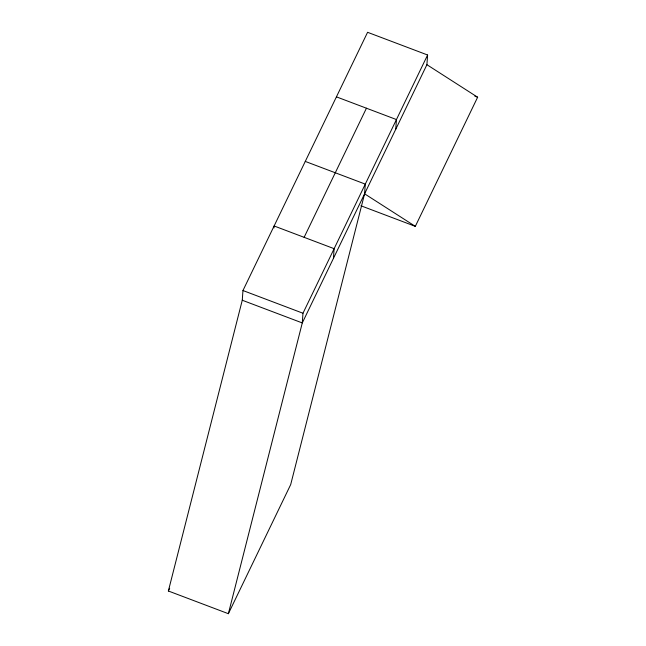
<?xml version="1.0" encoding="UTF-8"?>
<svg xmlns="http://www.w3.org/2000/svg" width="646" height="646" viewBox="0 0 646 646"><rect width="100%" height="100%" fill="white"/><g stroke="black" fill="none" stroke-linecap="round" stroke-linejoin="round"><path stroke-width="0.97" d="M242.266 300.237L242.961 290.53L367.59 32.3L427.604 54.999L426.909 64.697L302.28 322.935L228.377 613.7L168.364 591.001L242.266 300.237L302.28 322.935L302.974 313.237L427.604 54.999M273.985 227.917L274.122 225.979L334.127 248.678L333.433 258.376M228.377 613.7L290.692 484.581L364.594 193.816L365.289 184.118L305.275 161.419M395.748 129.257L396.442 119.558L336.437 96.86M304.129 237.324L366.444 108.205M168.364 591.001L169.672 588.288M360.936 205.775L415.321 226.35L477.636 97.231L426.909 64.697M474.818 96.165L477.636 97.231M242.961 290.53L302.974 313.237M364.594 193.816L415.321 226.35"/></g></svg>
